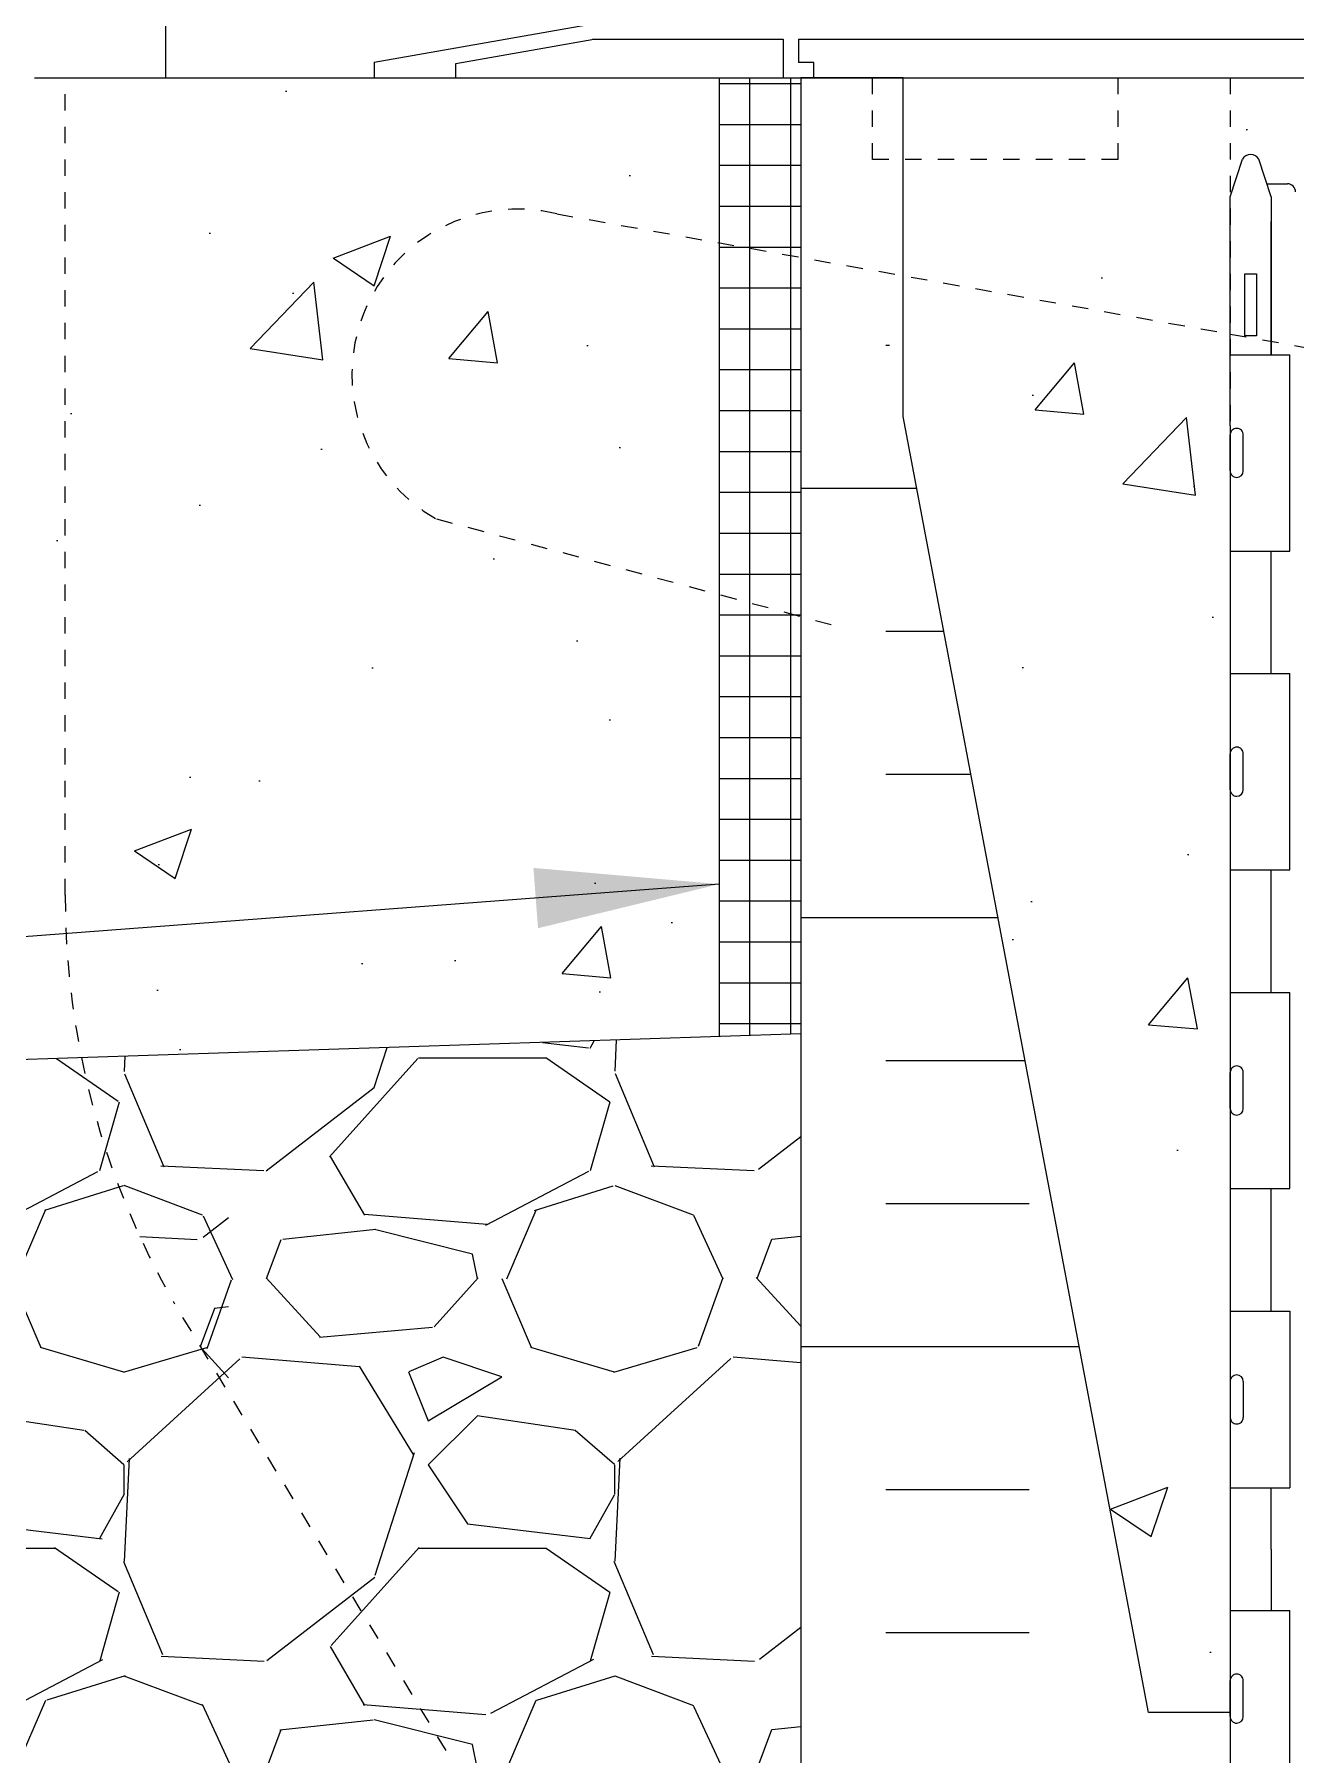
# Model space of a CAD drawing. Header units: inches. Extents: x 102.1 to 149, y 119.8 to 196.6.
# Drawn here: x 116.87 to 124.59, y 147.53 to 158.05 of the extents above; entities that cross this region are included whole.
import ezdxf

# ---------------------------------------------------------------- set-up
doc = ezdxf.new("R2010")
doc.units = ezdxf.units.IN
doc.header["$LTSCALE"] = 0.5
doc.header["$MEASUREMENT"] = 0
doc.linetypes.add('DASHED2', pattern=[0.375, 0.25, -0.125])
doc.linetypes.add('HIDDEN2', pattern=[0.1875, 0.125, -0.0625])
for name, color, linetype in [('HATCH', 12, 'Continuous'), ('Hidden2', 12, 'HIDDEN2'), ('line25', 2, 'Continuous'), ('LINE50', 5, 'Continuous'), ('LINE9', 9, 'Continuous'), ('TEXT', 4, 'Continuous')]:
    doc.layers.add(name, color=color, linetype=linetype)
doc.styles.add('DIM', font='romans.shx', dxfattribs={"width": 0.7})
doc.dimstyles.new('ext_12', dxfattribs={"dimscale": 12, "dimtxt": 0.09375, "dimasz": 0.09375, "dimexe": 0.09375, "dimexo": 0.0625, "dimgap": 0.0625, "dimtad": 1, "dimdec": 1, "dimzin": 3, "dimdsep": 46, "dimlunit": 4, "dimtxsty": 'DIM', "dimcen": 0.09, "dimdle": 0.09375, "dimclrt": 4, "dimadec": 0, "dimazin": 0, "dimtfac": 1, "dimtdec": 1, "dimtmove": 2, "dimatfit": 3, "dimfxl": 1, "dimfrac": 2, "dimtolj": 1, "dimtzin": 0, "dimarcsym": 0})

msp = doc.modelspace()

# ---------------------------------------------------------------- hatches: boundary and pattern name
at = {"layer": 'HATCH'}
h = msp.add_hatch(dxfattribs=at)
h.set_pattern_fill('AR-CONC', color=256, scale=0.5)
h.set_pattern_definition([(49.99999999999999, (0, 0), (3.586300913003767, -0.3137606749129755), [0.375, -4.125]), (355, (0, 0), (-0.693756668065, 3.760960668500059), [0.3, -3.3]), (100.45144446, (0.298858405, -0.02614672), (2.89254423363556, 3.447199954843147), [0.3187009599999999, -3.505710559999999]), (46.18420000000001, (0, 1), (5.336206653357862, -0.8275964039653827), [0.5625, -6.1875]), (96.63563549, (0.444683725, 0.931033465), (4.673309728371142, 4.870593003872752), [0.47805171, -5.258568799999999]), (351.1841639899999, (0, 1), (4.673309725273866, 4.870593001349951), [0.45, -4.950000005]), (21, (0.5, 0.75), (2.984535260592308, -2.013094453326694), [0.375, -4.125]), (326.0000000000001, (0.5, 0.75), (1.216576659607909, 3.625750225234265), [0.3, -3.3]), (71.45144474, (0.74871127, 0.58224213), (4.201111883649856, 1.612655764031769), [0.31870095, -3.50571056]), (37.50000000000001, (0, 0), (0.06079927658645334, 1.664469269156557), [0, -3.26, 0, -3.35, 0, -3.3125]), (7.499999999999999, (0, 0), (1.315347687210743, 1.972058559411801), [0, -1.91, 0, -3.185, 0, -1.2625]), (327.5, (-1.115, 0), (2.669112180862045, -0.1127743586718988), [0, -1.25, 0, -3.9, 0, -5.175]), (317.5, (-1.615, 0), (2.915930846711931, 0.5005249116615886), [0, -1.625, 0, -2.59, 0, -3.675])])
h.paths.add_polyline_path([(129.911390501622, 195.6356003708626), (125.4390114133246, 195.6356003708626), (124.4390114133246, 194.6356003708626), (124.4390114133246, 196.6356003708626), (123.911390501622, 196.1079794591599), (123.911390501622, 192.8637504260712, 0.06439757034064272), (124.0213941217361, 192.7977909008075), (124.1113941217363, 192.7977909008144), (124.111394121739, 192.7560648408903, -0.2490694201792294), (124.2213941217546, 192.5489416891212), (124.2213941217583, 192.4814416891111, -0.4142135623888804), (124.1588941217583, 192.4189416891077), (124.1113941219728, 192.4189416891077), (124.1113941219682, 192.3489416891076), (124.2163941217499, 192.3489416891076, -0.1889729320647099), (124.3722631974383, 192.2540972007183, 0.1963228336438978), (124.8213941217989, 191.90783748059), (126.1432496906318, 191.6173419143349, 0.05779469062698702), (126.9113905016224, 191.5282554242425, 0.05779469062692096), (127.6795313126122, 191.6173419143349), (129.0013868814449, 191.90783748059, 0.1963228336439379), (129.4505178058056, 192.2540972007183, -0.1889729320647277), (129.606386881494, 192.3489416891076), (129.7113868812757, 192.3489416891076), (129.7113868812712, 192.4189416891077), (129.6638868814857, 192.4189416891077, -0.4142135623888804), (129.6013868814857, 192.4814416891111), (129.6013868814893, 192.5489416891212, -0.2490694201792406), (129.7113868815049, 192.7560648408903), (129.7113868815077, 192.7977909008144), (129.8013868815079, 192.7977909008075, 0.06439757034065217), (129.911390501622, 192.8637504260712)])
h.paths.add_polyline_path([(129.911390501622, 186.6451144335743), (129.911390501622, 188.7341329521441, 0.06439757034050198), (129.8013868815082, 188.8000924774077), (129.7113868815077, 188.8000924774008), (129.7113868815049, 188.8418185373249, -0.2490694201798115), (129.6013868814889, 189.0489416890944), (129.6013868814852, 189.1164416891045, -0.414213562388949), (129.6638868814853, 189.1789416891079), (129.7113868814831, 189.1789416891079), (129.7113868814785, 189.2489416891079), (129.6063868814936, 189.2489416891079, 0.1004604156419606), (129.212688411427, 189.1917789332606, -0.6014354320980371), (129.0931849412014, 189.296662275684, 2.18209482473847), (128.6831047873364, 189.0837528442349, -1), (128.5196762159076, 188.6752297701732, -0.2443795113559023), (128.0712683431007, 189.1959866746241, 0.05315652255485515), (127.9054288888836, 189.8100683065389, 0.2232530870738778), (127.7051011055049, 189.9749221574748), (127.6854827735525, 189.9792335501745, 0.9554715931101395), (127.5471987895588, 189.3857636148925, -0.7355925422348224), (127.5599836599937, 188.9277170377525, -0.08275514747013661), (126.911390501622, 188.8196279539728, -0.08275514747013697), (126.2627973432503, 188.9277170377525, -0.7355925422305359), (126.2755822136854, 189.3857636148917, 0.9554715931394435), (126.1372982296915, 189.9792335501745), (126.1176798977391, 189.9749221574748, 0.2232530870738234), (125.9173521143603, 189.810068306539, 0.0531565225548451), (125.7515126601433, 189.1959866746243, -0.2443795113559962), (125.3031047873363, 188.6752297701732, -1), (125.1396762159075, 189.0837528442348, 2.182094824737381), (124.7295960620423, 189.2966622756839, -0.6014354320940859), (124.6100925918176, 189.1917789332604, 0.1004604156421233), (124.2163941217504, 189.2489416891079), (124.1113941217654, 189.2489416891079), (124.1113941217609, 189.1789416891079), (124.1588941217587, 189.1789416891079, -0.4142135623889427), (124.2213941217587, 189.1164416891045), (124.2213941217551, 189.0489416890944, -0.2490694201798248), (124.111394121739, 188.8418185373249), (124.1113941217363, 188.8000924774008), (124.0213941217358, 188.8000924774077, 0.06439757034050204), (123.911390501622, 188.7341329521441), (123.911390501622, 186.6451144335743), (123.911390501622, 184.5560959150045, 0.06439757034050307), (124.0213941217358, 184.4901363897409), (124.1113941217363, 184.4901363897477), (124.111394121739, 184.4484103298236, -0.2490694201798126), (124.2213941217551, 184.2412871780541), (124.2213941217587, 184.1737871780441, -0.4142135623889448), (124.1588941217587, 184.1112871780407), (124.1113941217609, 184.1112871780407), (124.1113941217654, 184.0412871780407), (124.2163941217504, 184.0412871780407, 0.1004604156419142), (124.6100925918168, 184.0984499338878, -0.6014354320986738), (124.7295960620425, 183.9935665914646, 2.182094824738538), (125.1396762159076, 184.2064760229136, -1), (125.3031047873364, 184.6149990969753, -0.2443795113558765), (125.7515126601432, 184.0942421925245, 0.05315652255487623), (125.9173521143604, 183.4801605606094, 0.2232530870737536), (126.1176798977391, 183.3153067096737), (126.1372982296915, 183.3109953169741, 0.9554715931101506), (126.2755822136852, 183.904465252256, -0.7355925422348171), (126.2627973432503, 184.362511829396, -0.08275514747013657), (126.911390501622, 184.4706009131757, -0.082755147470137), (127.5599836599937, 184.362511829396, -0.7355925422305357), (127.5471987895585, 183.9044652522568, 0.9554715931394591), (127.6854827735525, 183.3109953169741), (127.7051011055048, 183.3153067096737, 0.2232530870733131), (127.9054288888834, 183.4801605606089, 0.05315652255490013), (128.0712683431007, 184.0942421925242, -0.2443795113559932), (128.5196762159077, 184.6149990969753, -1), (128.6831047873364, 184.2064760229137, 2.182094824737266), (129.0931849412016, 183.9935665914646, -0.6014354320937926), (129.2126884114263, 184.0984499338882, 0.1004604156421326), (129.6063868814936, 184.0412871780407), (129.7113868814785, 184.0412871780407), (129.7113868814831, 184.1112871780407), (129.6638868814853, 184.1112871780407, -0.4142135623889552), (129.6013868814852, 184.1737871780441), (129.6013868814889, 184.2412871780541, -0.2490694201798239), (129.7113868815049, 184.4484103298236), (129.7113868815077, 184.4901363897477), (129.8013868815082, 184.4901363897409, 0.06439757034050433), (129.911390501622, 184.5560959150045)])
h.paths.add_polyline_path([(129.911390501622, 180.4264784410774, 0.06439757034064743), (129.8013868815079, 180.492437966341), (129.7113868815077, 180.4924379663341), (129.7113868815049, 180.5341640262582, -0.2490694201792297), (129.6013868814893, 180.7412871780274), (129.6013868814857, 180.8087871780374, -0.4142135623888782), (129.6638868814857, 180.8712871780408), (129.7113868812712, 180.8712871780408), (129.7113868812757, 180.9412871780409), (129.606386881494, 180.9412871780409, -0.1889729320646416), (129.4505178058056, 181.0361316664302, 0.196322833643969), (129.0013868814449, 181.3823913865585), (127.6795313126137, 181.6728869528133, 0.05779469062710307), (126.9113905016215, 181.7619734429061, 0.05779469062703695), (126.1432496906303, 181.6728869528133), (124.8213941217991, 181.3823913865585, 0.196322833643976), (124.3722631974383, 181.0361316664302, -0.1889729320646373), (124.2163941217499, 180.9412871780409), (124.1113941219682, 180.9412871780409), (124.1113941219728, 180.8712871780408), (124.1588941217583, 180.8712871780408, -0.4142135623888782), (124.2213941217583, 180.8087871780374), (124.2213941217546, 180.7412871780274, -0.249069420179241), (124.111394121739, 180.5341640262582), (124.1113941217363, 180.4924379663341), (124.0213941217361, 180.492437966341, 0.06439757034064766), (123.911390501622, 180.4264784410774), (123.911390501622, 177.6451144335744), (124.536390501622, 177.6451144335744), (124.536390501622, 177.6951144335744), (126.4863905016218, 177.6951144335744, 0.4142135623730951), (126.6113905016218, 177.8201144335744), (126.6113905016218, 177.8951144335747, -1), (127.2113905016217, 177.8951144335747), (127.2113905016217, 177.8201144335744, 0.4142135623730929), (127.3363905016217, 177.6951144335744), (129.286390501622, 177.6951144335744), (129.286390501622, 177.6451144335746), (129.911390501622, 177.6451144335746)])
h.paths.add_polyline_path([(129.6873087901346, 157.0570409071646), (129.7873087901344, 157.0570409071645), (129.7873087901347, 157.0870409071647, -0.4142135623728194), (129.8373087901347, 157.1370409071646), (129.9633957466562, 157.1370409071645), (130.0123087901344, 157.2870409071646, -0.6000000000330334), (130.1123087901362, 157.2870409071603), (130.1873087901354, 157.057040907162), (130.1873087901354, 157.7857740237109), (124.1873087901354, 157.7857740237109), (124.1873087901354, 157.0570409071672), (124.262308790133, 157.2870409071602, -0.6000000000335998), (124.3623087901348, 157.2870409071646), (124.4112218336129, 157.1370409071645), (124.5373087901344, 157.1370409071646, -0.4142135623738988), (124.5873087901345, 157.0870409071645), (124.5873087901346, 157.0570409071645), (124.6873087901346, 157.0570409071646), (124.6873087901334, 156.1289536135871), (127.577574162862, 155.6129406820588, -0.1567599104768909), (128.3907965796847, 155.1870360029472, -0.1960606461050439), (128.7955945044202, 155.5777978116199, -1), (128.959023075849, 155.1692747375584, 2.127292751064862), (129.3716087526194, 154.944784109659, -0.311310413433406), (129.4281682491645, 155.0749279979355, 0.2589583704863703), (129.687308790138, 155.5417264288407)])
h.paths.add_polyline_path([(132.1873087901354, 157.285774023711), (130.8748087901354, 157.285774023711), (130.8748087901354, 157.7857740237109), (130.1873087901354, 157.7857740237109), (130.1873087901354, 147.785774023711), (130.6873087901354, 147.785774023711), (132.1873087901354, 155.7143454522823)])
h.paths.add_polyline_path([(142.233910034343, 156.7857740237109), (142.233910034343, 157.7857740237109), (132.8123087901354, 157.7857740237109), (132.8123087901354, 153.7851647115352), (142.233910034343, 153.7857740237109), (142.233910034343, 154.7857740237109), (143.233910034343, 155.7857740237109), (141.233910034343, 155.7857740237109)])
h.paths.add_polyline_path([(127.5775741628603, 155.6129406820591), (124.6873087901334, 156.1289536135871), (124.6873087901311, 155.5417264288406, 0.2589583704863525), (124.9464493311047, 155.0749279979355, -0.311310413432942), (125.0030088276496, 154.9447841096591, 2.127292751063226), (125.4155945044202, 155.1692747375588, -1), (125.5790230758491, 155.5777978116204, -0.3253062266850383), (126.0455978171113, 154.8356318818138, 0.1048804382402392), (126.2179936507061, 154.0238204544855, 1.422913243113593), (126.5515005021978, 154.4909052462453, -0.7355925422348368), (126.5387156317629, 154.9489518233853, -0.08275514747013536), (127.1873087901346, 155.0570409071651, -0.08275514747013614), (127.8359019485063, 154.9489518233854, -0.7355925422305463), (127.8231170780712, 154.4909052462461, 1.422913243107119), (128.1566239295633, 154.0238204544856, 0.1048804382403371), (128.3290197631578, 154.8356318818147, -0.1214965604512347), (128.3907965796847, 155.1870360029471, 0.1567599104772022)])
h.paths.add_polyline_path([(124.1873087901346, 155.6570409071646), (124.1873087901346, 156.2182210103452), (122.1873087901354, 156.5752905973782), (122.1873087901354, 155.7143454522823), (123.6873087901354, 147.785774023711), (124.1873087901346, 147.785774023711)])
h.paths.add_polyline_path([(124.1873087901346, 157.0570409071646), (124.1873087901354, 157.7857740237109), (123.4998087901354, 157.7857740237109), (123.4998087901354, 157.285774023711), (122.1873087901354, 157.285774023711), (122.1873087901354, 156.5752905973782), (124.1873087901346, 156.2182210103452)])
h.paths.add_polyline_path([(121.0623087901354, 156.7761422400844), (120.0699775472927, 156.9533078936254, 0.8731750859464362), (119.3327901683166, 155.0878332316724), (121.0623087901354, 154.6244101136614)], flags=17)
h.paths.add_polyline_path([(120.0699775472927, 156.9533078936254), (121.0623087901354, 156.7761422400844), (121.0623087901354, 157.7857740237109), (119.0623087901334, 157.7857740237109), (118.9527752344164, 157.785774023711), (117.0623087901354, 157.7857740237109), (117.0623087901354, 152.7857740237108, 0.05006467142677141), (117.162066934561, 151.7919783923681), (121.0623087901354, 151.920293205214), (121.0623087901354, 154.6244101136614), (119.3327901683166, 155.0878332316724, -0.8731750859464357)])
h.paths.add_polyline_path([(117.0623087901354, 157.7857740237109), (116.8748087901374, 157.7857740237109), (112.1407075459321, 157.6300259091996), (112.1407075459321, 156.0260260753875), (111.1407075459321, 155.0260260753875), (113.1407075459321, 155.0260260753875), (112.1407075459318, 154.0260260753873), (112.140707545932, 151.62677971648), (117.162066934561, 151.7919783923681, -0.05006467142677271), (117.0623087901354, 152.7857740237109)])
h.paths.add_polyline_path([(127.0723079168205, 152.122850218581, 0.4135815915222513), (126.6973087901348, 152.4970409071651), (125.3123087901278, 152.4970409071647, 0.414213562372782), (124.6873087901278, 151.8720409071653), (124.6873087901282, 151.3453131875431, 0.5490706967576111), (125.2212626186856, 151.0056682547266), (126.233585818792, 151.4794355123757, -0.05309424434829543), (126.684126971953, 151.6345793805256, 0.3501185222392586)])
h.paths.add_polyline_path([(126.6841269719529, 153.5395024338045, -0.05309424434837755), (126.2335858187913, 153.6946463019547), (125.2212626186854, 154.1684135596028, 0.549070696755492), (124.6873087901282, 153.8287686267884), (124.6873087901278, 153.3020409071646, 0.4142135623730951), (125.3123087901278, 152.6770409071646), (126.6973087901349, 152.6770409071647, 0.08565169356292952), (126.822992936368, 152.698730143975, 0.3167107476719508), (127.0723079168199, 153.0512315954252, 0.3501185224210103)])
h.paths.add_polyline_path([(128.8216456999203, 154.0131736251454), (128.141031761478, 153.6946463019547, -0.05309424434838185), (127.6904906083162, 153.5395024338046, 0.3501185219251722), (127.3023096634475, 153.0512315963089, 0.413581591959217), (127.6773087901344, 152.6770409071651), (128.8216456999203, 152.6770409071651)])
h.paths.add_polyline_path([(129.6873087901409, 153.8287686267888, 0.5490706967555707), (129.1533549615837, 154.1684135596032), (128.8216456999203, 154.0131736251451), (128.8216456999203, 152.6770409071651), (129.0623087901414, 152.6770409071651, 0.414213562373713), (129.6873087901414, 153.3020409071664)])
h.paths.add_polyline_path([(129.0623087901414, 152.4970409071647), (128.8216456999203, 152.4970409071647), (128.8216456999203, 151.1609081891845), (129.1533549615836, 151.0056682547271, 0.5490706967567447), (129.6873087901409, 151.3453131875426), (129.6873087901414, 151.8720409071629, 0.4142135623738939)])
h.paths.add_polyline_path([(128.8216456999203, 152.4970409071651), (127.6773087901344, 152.4970409071651, 0.4135815916821989), (127.3023096634484, 152.122850218376, 0.3501185221241567), (127.6904906083162, 151.6345793805257, -0.05309424434846603), (128.1410317614786, 151.4794355123751), (128.8216456999203, 151.1609081891846)])
h.paths.add_polyline_path([(128.1410317329149, 151.280698561068, 0.09336927207723228), (127.3341833917988, 151.4880300299278, 0.0163324644057884), (127.1873087901347, 151.4928289596865, 0.1098692816785022), (126.2335858473544, 151.2806985610685), (124.9753703541793, 150.6918537174858, 0.2910966595425651), (124.6873087901232, 150.2389938060686), (124.6873087901211, 149.0981240237108), (124.8073087901204, 148.898124023711), (124.8073087901204, 148.7857740237108), (124.8073087901204, 148.6734240237109), (124.6873087901211, 148.4734240237112), (124.6873087901232, 147.3325542413534, 0.2910966595426472), (124.9753703541795, 146.8796943299361), (126.2335858473543, 146.290849486354, 0.1098692816784893), (127.1873087901345, 146.0787190877359, 0.109869281678503), (128.1410317329148, 146.2908494863539), (129.3992472260897, 146.8796943299361, 0.2910966595426451), (129.6873087901459, 147.3325542413534), (129.6873087901481, 148.4734240237112), (129.5673087901488, 148.6734240237109), (129.5673087901488, 148.7857740237112), (129.5673087901488, 148.898124023711), (129.6873087901481, 149.0981240237108), (129.6873087901459, 150.2389938060686, 0.2910966595426471), (129.3992472260897, 150.6918537174859)])
h.paths.add_polyline_path([(127.0723079168166, 145.4486978267818, 0.3501185233952336), (126.6841269719529, 145.9369686668967, -0.05309424434846796), (126.2335858187905, 146.0921125350473), (125.2212626186856, 146.5658797926953, 0.5490706967567552), (124.6873087901282, 146.2262348598799), (124.6873087901278, 145.6995071402595, 0.4142135623741072), (125.3123087901277, 145.0745071402573), (126.6973087901348, 145.0745071402574, 0.413581589914761)])
h.paths.add_polyline_path([(127.0723079168172, 144.5203164532032, 0.4135815903278907), (126.6973087901348, 144.8945071402573), (125.3123087901278, 144.8945071402574, 0.414213562373734), (124.6873087901278, 144.269507140256), (124.6873087901282, 143.7427794206332, 0.5490706967552504), (125.2212626186855, 143.4031344878193), (126.233585818792, 143.876901745468, -0.05309424434829472), (126.684126971953, 144.0320456136179, 0.3501185230977625)])
h.paths.add_polyline_path([(129.0623087901414, 144.8945071402574), (127.6773087901344, 144.8945071402573, 0.4135815917278999), (127.3023096634482, 144.5203164514097, 0.3501185220912895), (127.6904906083162, 144.0320456136179, -0.05309424434837959), (128.1410317614779, 143.8769017454677), (129.1533549615837, 143.4031344878193, 0.5490706967555967), (129.6873087901409, 143.7427794206336), (129.6873087901414, 144.2695071402574, 0.4142135623730851)])
h.paths.add_polyline_path([(129.6873087901414, 145.6995071402566), (129.6873087901409, 146.2262348598788, 0.5490706967576116), (129.1533549615836, 146.5658797926953), (128.1410317614773, 146.0921125350467, -0.05309424434829649), (127.6904906083162, 145.9369686668968, 0.3501185217399756), (127.3023096634468, 145.4486978297311, 0.4135815922168686), (127.6773087901344, 145.0745071402574), (129.0623087901414, 145.0745071402573, 0.414213562372782)])
h.paths.add_polyline_path([(130.0123087901344, 140.2845071402573), (129.9633957466562, 140.4345071402574), (129.8373087901347, 140.4345071402573, -0.4142135623728349), (129.7873087901347, 140.4845071402573), (129.7873087901344, 140.5145071402574), (129.6873087901346, 140.5145071402574), (129.687308790138, 142.0298216185813, 0.2589583704863586), (129.4281682491645, 142.4966200494864, -0.311310413433342), (129.3716087526195, 142.626763937763, 2.127292751064594), (128.959023075849, 142.4022733098636, -1), (128.7955945044201, 141.993750235802, -0.3253062266838548), (128.3290197631578, 142.7359161656056, 0.1048804382406534), (128.1566239295629, 143.5477275929371, 1.422913243112999), (127.8231170780714, 143.0806428011771, -0.7355925422347986), (127.8359019485063, 142.6225962240371, -0.08275514747013513), (127.1873087901346, 142.5145071402574, -0.082755147470136), (126.5387156317629, 142.6225962240371, -0.7355925422305463), (126.551500502198, 143.0806428011763, 1.422913243113893), (126.2179936507054, 143.5477275929354, 0.1048804382401101), (126.0455978171113, 142.735916165608, -0.3253062266848016), (125.579023075849, 141.993750235802, -1), (125.4155945044202, 142.4022733098635, 2.127292751064799), (125.0030088276498, 142.626763937763, -0.3113104134334046), (124.9464493311047, 142.4966200494865, 0.2589583704863638), (124.6873087901311, 142.0298216185813), (124.6873087901346, 140.5145071402574), (124.5873087901346, 140.5145071402574), (124.5873087901345, 140.4845071402574, -0.4142135623739002), (124.5373087901344, 140.4345071402573), (124.4112218336129, 140.4345071402574), (124.3623087901348, 140.2845071402573, -0.6000000000335318), (124.262308790133, 140.2845071402618), (124.1873087901354, 140.5145071402548), (124.1873087901354, 139.785774023711), (124.1873087901354, 137.6967555051414, 0.06439757034050099), (124.2973124102492, 137.6307959798777), (124.3873124102498, 137.6307959798846), (124.3873124102525, 137.5890699199605, -0.2490694201798233), (124.4973124102685, 137.381946768191), (124.4973124102722, 137.3144467681809, -0.4142135623889459), (124.4348124102722, 137.2519467681776), (124.3873124102743, 137.2519467681776), (124.3873124102789, 137.1819467681776), (124.4923124102638, 137.1819467681776, 0.1004604156417475), (124.8860108803296, 137.2391095240245, -0.6014354321012948), (125.005514350556, 137.1342261816014, 2.182094824738559), (125.415594504421, 137.3471356130505, -1), (125.5790230758499, 137.7556586871122, -0.2443795113569262), (126.0274309486572, 137.2349017826583, 0.0531565225545704), (126.1932704028736, 136.6208201507469, 0.2232530870741715), (126.3935981862525, 136.4559662998107), (126.413216518205, 136.4516549071109, 0.9554715931099265), (126.5515005021986, 137.0451248423929, -0.7355925422348771), (126.5387156317638, 137.5031714195329, -0.08275514747013629), (127.1873087901354, 137.6112605033126, -0.08275514747013575), (127.8359019485071, 137.5031714195329, -0.7355925422305454), (127.823117078072, 137.0451248423937, 0.9554715931388685), (127.9614010620657, 136.4516549071109), (127.9810193940187, 136.4559662998107, 0.2232530870809645), (128.1813471774004, 136.6208201507549, 0.0531565225541781), (128.3471866316144, 137.2349017826621, -0.2443795113556076), (128.7955945044211, 137.7556586871122, -1), (128.9590230758499, 137.3471356130506, 2.182094824737294), (129.3691032297151, 137.1342261816015, -0.6014354319902104), (129.4886066999149, 137.239109524034, 0.1004604156488287), (129.882305170007, 137.1819467681776), (129.987305169992, 137.1819467681776), (129.9873051699965, 137.2519467681776), (129.9398051699987, 137.2519467681776, -0.4142135623889219), (129.8773051699987, 137.3144467681809), (129.8773051700023, 137.381946768191, -0.2490694201798158), (129.9873051700184, 137.5890699199605), (129.9873051700211, 137.6307959798846), (130.0773051700216, 137.6307959798777, 0.06439757034051692), (130.1873087901354, 137.6967555051414), (130.1873087901354, 139.785774023711), (130.1873087901354, 140.51450714026), (130.1123087901362, 140.2845071402617, -0.6000000000330391)])
h.paths.add_polyline_path([(129.8773051699991, 133.9494467681744, -0.4142135623888782), (129.9398051699991, 134.0119467681777), (129.9873051697846, 134.0119467681777), (129.9873051697892, 134.0819467681778), (129.8823051700075, 134.0819467681778, -0.1889729320669878), (129.7264360943179, 134.1767912565692, 0.196322833643166), (129.2773051699583, 134.5230509766954), (127.9554496011271, 134.8135465429502, 0.05779469062710112), (127.187308790135, 134.9026330330429, 0.05779469062704928), (126.4191679791436, 134.8135465429502), (125.0973124103125, 134.5230509766954, 0.1963228336439539), (124.6481814859518, 134.1767912565671, -0.1889729320646827), (124.4923124102634, 134.0819467681778), (124.3873124104817, 134.0819467681778), (124.3873124104862, 134.0119467681777), (124.4348124102717, 134.0119467681777, -0.4142135623888346), (124.4973124102717, 133.9494467681744), (124.4973124102681, 133.8819467681643, -0.2490694201792504), (124.3873124102525, 133.6748236163951), (124.3873124102498, 133.633097556471), (124.2973124102496, 133.6330975564779, 0.06439757034064163), (124.1873087901354, 133.5671380312143), (124.1873087901354, 132.0406391250398), (126.1873087901378, 132.0406391250398), (127.1873087901378, 133.0406391250398), (127.1873087901378, 131.0406391250398), (127.7663335277383, 131.6196638626404), (128.1873087901378, 132.0406391250398), (130.1873087901354, 132.0406391250398), (130.1873087901354, 133.5671380312143, 0.06439757034065174), (130.0773051700213, 133.6330975564779), (129.9873051700211, 133.633097556471), (129.9873051700184, 133.6748236163951, -0.2490694201792348), (129.8773051700028, 133.8819467681643)])
h = msp.add_hatch(dxfattribs=at)
h.set_pattern_fill('NET', color=256, scale=2, style=0)
h.set_pattern_definition([(0, (0, 0), (0, 0.25), []), (90, (0, 0), (-0.25, 1.530808498934192e-17), [])])
h.paths.add_polyline_path([(121.5623087901354, 154.4904355174459), (121.0623087901354, 154.6244101136614), (121.0623087901354, 151.920293205214), (121.5623087901354, 151.9367428021361)])
h.paths.add_polyline_path([(121.5623087901354, 156.6868748433261), (121.0623087901354, 156.7761422400844), (121.0623087901354, 154.6244101136614), (121.5623087901354, 154.4904355174459)])
h.paths.add_polyline_path([(121.5623087901354, 157.785774023711), (121.0623087901354, 157.785774023711), (121.0623087901354, 156.7761422400844), (121.5623087901354, 156.6868748433261)])
h = msp.add_hatch(dxfattribs=at)
h.set_pattern_fill('INSUL', color=256, scale=7, style=0)
h.set_pattern_definition([(0, (-2805.669655439031, -311.9768966809247), (0, 2.625), []), (0, (-2805.669655439031, -311.1018966809247), (0, 2.625), [0.875, -0.875]), (0, (-2805.669655439031, -310.2268966809247), (0, 2.625), [0.875, -0.875])])
edge = h.paths.add_edge_path()
edge.add_line((124.1873087901354, 147.785774023711), (123.6873087901354, 147.785774023711))
edge.add_line((123.6873087901354, 147.785774023711), (121.9373087901354, 157.035774023711))
edge.add_line((121.9373087901354, 157.035774023711), (121.9373087901354, 157.785774023711))
edge.add_line((121.9373087901354, 157.785774023711), (121.5623087901354, 157.785774023711))
edge.add_line((121.5623087901354, 157.785774023711), (121.5623087901354, 139.785774023711))
edge.add_line((121.5623087901354, 139.785774023711), (121.9998087901354, 139.785774023711))
edge.add_line((121.9998087901354, 139.785774023711), (121.9998087901354, 140.285774023711))
edge.add_line((121.9998087901354, 140.285774023711), (123.4998087901354, 140.285774023711))
edge.add_line((123.4998087901354, 140.285774023711), (123.4998087901354, 139.785774023711))
edge.add_line((123.4998087901354, 139.785774023711), (123.9373087901354, 139.785774023711))
edge.add_line((124.1873087901354, 147.785774023711), (124.1873087901354, 139.785774023711))
h = msp.add_hatch(dxfattribs=at)
h.set_pattern_fill('GRAVEL', color=256, scale=3, style=0)
h.set_pattern_definition([(228.0128, (44.56409868447862, 27.42057907291812), (-23.99999469647448, -27.00000402482174), [0.403608, -39.957264]), (184.9697, (44.29409868447863, 27.12057907291812), (36.00000315455291, 2.999973921021156), [0.692604, -68.567775]), (132.5104, (43.60409868447863, 27.06057907291812), (29.99997215504044, -33.00002602161359), [0.488364, -48.348096]), (267.2737, (42.43409868447863, 26.31057907291812), (2.999988053181571, 60.0000008849204), [0.630714, -62.440674]), (292.8337, (42.40409868447863, 25.68057907291812), (-15.00002971631142, 35.99998923533333), [0.618465, -61.22811900000001]), (357.2737, (42.64409868447863, 25.11057907291812), (-60.0000008849204, 2.999988053181574), [0.630714, -62.440674]), (37.6942, (43.27409868447862, 25.08057907291812), (-39.00002203685393, -29.99997121548159), [0.8340869999999999, -82.574547]), (72.2553, (43.93409868447863, 25.59057907291812), (21.00003228811623, 65.99998869371757), [0.7874639999999999, -77.958963]), (121.4296, (44.17409868447863, 26.34057907291812), (-24.0000247025291, 38.99998510947771), [0.63285, -62.652219]), (175.2364, (43.84409868447862, 26.88057907291812), (33.00000283895875, -2.999974597983782), [0.7224959999999999, -35.40228899999999]), (222.3974, (43.12409868447862, 26.94057907291812), (-36.0000220532197, -32.99997624604236), [0.9343440000000001, -92.500125]), (138.8141, (45.40409868447863, 26.28057907291812), (-21.00000884041714, 17.99999194002827), [0.318903, -31.571532]), (171.4692, (45.16409868447862, 26.49057907291812), (38.99999485444538, -6.000023730119371), [0.6067109999999999, -60.06453299999999]), (225, (44.56409868447862, 26.58057907291812), (-3.33066907387547e-16, -3.000000928346857), [0.4242629999999999, -3.818376]), (203.1986, (44.35409868447863, 26.94057907291812), (14.99999919200123, 6.000003975794561), [0.228474, -22.618845]), (291.8014, (44.14409868447863, 26.85057907291812), (-2.999999731501946, 9.00000081903231), [0.323109, -15.832386]), (30.9638, (44.26409868447863, 26.55057907291812), (8.999994066863994, 6.000007450622197), [0.5247869999999999, -16.968069]), (161.5651, (44.71409868447863, 26.82057907291811), (6.000001303778886, -2.999995209668123), [0.3794730000000001, -9.107361000000001]), (16.38950000000001, (42.40409868447863, 26.85057907291812), (30.00000659523588, 8.999978129453911), [0.5316, -52.628535]), (70.3462, (42.91409868447862, 27.00057907291811), (-11.99998574211524, -33.00000640681867), [0.445983, -44.152224]), (293.1986, (44.71409868447863, 27.42057907291812), (-6.000003975794561, 14.99999919200123), [0.456945, -22.390374]), (343.6105, (44.89409868447863, 27.00057907291811), (-30.00000659523587, 8.99997812945392), [0.5315999999999999, -52.62853499999999]), (339.444, (42.40409868447863, 24.99057907291812), (-15.00000553362727, 5.999987989264753), [0.51264, -25.119372]), (294.7751, (42.88409868447862, 24.81057907291812), (-14.99997656773551, 33.00001026551735), [0.4295339999999999, -42.52392899999999]), (66.80140000000002, (44.74409868447863, 24.42057907291812), (6.000003975794565, 14.99999919200123), [0.456945, -22.390374]), (17.354, (44.92409868447863, 24.84057907291812), (-39.0000060572905, -11.99998350677735), [0.5028929999999999, -49.78627199999999]), (69.444, (43.27409868447862, 24.42057907291812), (-5.99998798926476, -15.00000553362727), [0.25632, -25.375692]), (101.3099, (44.56409868447862, 24.42057907291812), (-2.999992896484816, 12.00000225669286), [0.15297, -15.144087]), (165.9638, (44.53409868447863, 24.57057907291811), (9.00000163796922, -2.999994172083737), [0.618465, -11.75085]), (186.009, (43.93409868447863, 24.72057907291812), (29.99999925271812, 2.999997952445524), [0.57315, -56.74176900000001]), (303.6901, (44.26409868447863, 26.28057907291812), (-3.000004003521572, 5.999998673313481), [0.432666, -10.383987]), (353.1572, (44.50409868447863, 25.92057907291812), (50.99999809643565, -6.000023993774283), [0.755382, -74.782689]), (60.94540000000001, (45.25409868447863, 25.83057907291812), (-12.00000008159784, -21.00000115370906), [0.308868, -30.578022]), (90, (45.40409868447863, 26.10057907291812), (-3, 3), [0.18, -2.82]), (120.2564, (43.87409868447862, 24.81057907291812), (11.99998466040808, -21.0000073675642), [0.416772, -41.26056000000001]), (48.01279999999999, (43.66409868447862, 25.17057907291812), (23.99999469647448, 27.00000402482175), [0.8072159999999999, -39.553656]), (0, (44.20409868447862, 25.77057907291812), (3, 3), [0.78, -2.22]), (325.3048, (44.98409868447862, 25.77057907291812), (-29.99998277696258, 21.00002582878337), [0.474342, -46.959822]), (254.0546, (45.37409868447862, 25.50057907291811), (-2.999999667889143, -12.00000037995645), [0.436806, -21.403524]), (207.646, (45.25409868447863, 25.08057907291812), (-56.99998742153878, -30.00002313950754), [0.711195, -70.408422]), (175.4261, (44.62409868447862, 24.75057907291811), (-39.0000016749364, 2.999984403483252), [0.7523969999999999, -74.48722199999999])])
edge = h.paths.add_edge_path()
edge.add_spline(control_points=[(112.140707545932, 150.5433075165271), (112.6868637305939, 150.322725838261), (114.9156182266059, 149.4225759892246), (117.3610807251631, 144.0571586259684), (118.9073743736088, 138.4687382259533), (120.5680044310678, 134.0145033242371), (120.5231346235994, 132.3899299575632), (120.5134874062269, 132.0406391250398)], knot_values=[0, 0, 0, 0, 1.739079850593899, 7.096838129435072, 16.12215137138956, 19.93692252398604, 20.98176126057562, 20.98176126057562, 20.98176126057562, 20.98176126057562], degree=3, periodic=0)
edge.add_line((120.5134874062269, 132.0406391250398), (121.5623087901354, 132.0406391250398))
edge.add_line((121.5623087901354, 132.0406391250398), (121.5623087901354, 151.9367428021361))
edge.add_line((121.5623087901354, 151.9367428021361), (117.1620669345609, 151.7919783923681))
edge.add_line((117.1620669345609, 151.7919783923681), (112.1407075459319, 151.62677971648))
edge.add_line((112.1407075459319, 151.62677971648), (112.140707545932, 150.5433075165271))
h = msp.add_hatch(dxfattribs=at)
h.set_pattern_fill('GRAVEL', color=256, scale=3, style=0)
h.set_pattern_definition([(228.0128, (2.16, 3), (-23.99999469647448, -27.00000402482174), [0.403608, -39.957264]), (184.9697, (1.89, 2.7), (36.00000315455291, 2.999973921021156), [0.692604, -68.567775]), (132.5104, (1.2, 2.64), (29.99997215504044, -33.00002602161359), [0.488364, -48.348096]), (267.2737, (0.03, 1.89), (2.999988053181571, 60.0000008849204), [0.630714, -62.440674]), (292.8337, (0, 1.26), (-15.00002971631142, 35.99998923533333), [0.618465, -61.22811900000001]), (357.2737, (0.24, 0.6900000000000001), (-60.0000008849204, 2.999988053181574), [0.630714, -62.440674]), (37.6942, (0.8699999999999999, 0.66), (-39.00002203685393, -29.99997121548159), [0.8340869999999999, -82.574547]), (72.2553, (1.53, 1.17), (21.00003228811623, 65.99998869371757), [0.7874639999999999, -77.958963]), (121.4296, (1.77, 1.92), (-24.0000247025291, 38.99998510947771), [0.63285, -62.652219]), (175.2364, (1.44, 2.46), (33.00000283895875, -2.999974597983782), [0.722496, -35.402289]), (222.3974, (0.72, 2.52), (-36.0000220532197, -32.99997624604236), [0.9343440000000001, -92.500125]), (138.8141, (3, 1.86), (-21.00000884041714, 17.99999194002827), [0.318903, -31.571532]), (171.4692, (2.76, 2.07), (38.99999485444538, -6.000023730119371), [0.606711, -60.064533]), (225, (2.16, 2.16), (-3.33066907387547e-16, -3.000000928346857), [0.4242629999999999, -3.818376]), (203.1986, (1.95, 2.52), (14.99999919200123, 6.000003975794561), [0.228474, -22.618845]), (291.8014, (1.74, 2.43), (-2.999999731501946, 9.00000081903231), [0.323109, -15.832386]), (30.9638, (1.86, 2.13), (8.999994066863994, 6.000007450622197), [0.524787, -16.968069]), (161.5651, (2.31, 2.4), (6.000001303778886, -2.999995209668123), [0.3794730000000001, -9.107361000000001]), (16.38950000000001, (0, 2.43), (30.00000659523588, 8.999978129453911), [0.5316, -52.628535]), (70.3462, (0.51, 2.58), (-11.99998574211524, -33.00000640681867), [0.445983, -44.152224]), (293.1986, (2.31, 3), (-6.000003975794561, 14.99999919200123), [0.456945, -22.390374]), (343.6105, (2.49, 2.58), (-30.00000659523587, 8.99997812945392), [0.5316, -52.628535]), (339.444, (0, 0.5700000000000001), (-15.00000553362727, 5.999987989264753), [0.51264, -25.119372]), (294.7751, (0.48, 0.39), (-14.99997656773551, 33.00001026551735), [0.429534, -42.523929]), (66.80140000000002, (2.34, 0), (6.000003975794565, 14.99999919200123), [0.456945, -22.390374]), (17.354, (2.52, 0.42), (-39.0000060572905, -11.99998350677735), [0.502893, -49.786272]), (69.444, (0.8699999999999999, 0), (-5.99998798926476, -15.00000553362727), [0.25632, -25.375692]), (101.3099, (2.16, 0), (-2.999992896484816, 12.00000225669286), [0.15297, -15.144087]), (165.9638, (2.13, 0.15), (9.00000163796922, -2.999994172083737), [0.618465, -11.75085]), (186.009, (1.53, 0.3), (29.99999925271812, 2.999997952445524), [0.57315, -56.74176900000001]), (303.6901, (1.86, 1.86), (-3.000004003521572, 5.999998673313481), [0.432666, -10.383987]), (353.1572, (2.1, 1.5), (50.99999809643565, -6.000023993774283), [0.755382, -74.782689]), (60.94540000000001, (2.85, 1.41), (-12.00000008159784, -21.00000115370906), [0.308868, -30.578022]), (90, (3, 1.68), (-3, 3), [0.18, -2.82]), (120.2564, (1.47, 0.39), (11.99998466040808, -21.0000073675642), [0.416772, -41.26056000000001]), (48.01280000000001, (1.26, 0.75), (23.99999469647448, 27.00000402482175), [0.8072159999999999, -39.553656]), (0, (1.8, 1.35), (3, 3), [0.78, -2.22]), (325.3048, (2.58, 1.35), (-29.99998277696258, 21.00002582878337), [0.474342, -46.959822]), (254.0546, (2.97, 1.08), (-2.999999667889143, -12.00000037995645), [0.436806, -21.403524]), (207.646, (2.85, 0.66), (-56.99998742153878, -30.00002313950754), [0.711195, -70.408422]), (175.4261, (2.22, 0.33), (-39.0000016749364, 2.999984403483252), [0.752397, -74.487222])])
h.paths.add_polyline_path([(117.7321817712132, 150.2857740237109), (118.0623087901334, 149.7426284320694), (118.0623087901334, 151.8215956236813), (117.162066934561, 151.7919783923681, 0.08105359067525869)])
h = msp.add_hatch(dxfattribs=at)
h.set_pattern_fill('AR-CONC', color=256, scale=0.5, style=0)
h.set_pattern_definition([(50, (0, 0), (3.586300913003767, -0.3137606749129755), [0.375, -4.125]), (355, (0, 0), (-0.693756668065, 3.760960668500059), [0.3, -3.3]), (100.4514, (0.2988584, -0.0261467), (2.892546908570108, 3.447197710304768), [0.31870095, -3.50571056]), (46.18420000000001, (0, 1), (5.336205243128222, -0.8275950716450904), [0.5625, -6.1875]), (96.6356, (0.444683725, 0.931033465), (4.673313527743517, 4.870589354502209), [0.47805144, -5.258565]), (351.1842, (0, 1), (4.673309725668136, 4.870593004626623), [0.45, -4.95]), (21, (0.5, 0.75), (2.984535260592308, -2.013094453326694), [0.375, -4.125]), (326.0000000000001, (0.5, 0.75), (1.216576659607909, 3.625750225234265), [0.3, -3.3]), (71.4514, (0.748711165, 0.58224197), (4.20111314290745, 1.612652483549762), [0.31870095, -3.50571056]), (37.50000000000001, (0, 0), (0.06079927658645334, 1.664469269156557), [0, -3.26, 0, -3.35, 0, -3.3125]), (7.499999999999999, (0, 0), (1.315347687210743, 1.972058559411801), [0, -1.91, 0, -3.185, 0, -1.2625]), (327.5, (-1.115, 0), (2.669112180862045, -0.112774358671899), [0, -1.25, 0, -3.9, 0, -5.175]), (317.5, (-1.615, 0), (2.915930846711931, 0.5005249116615882), [0, -1.625, 0, -2.59, 0, -3.675])])
h.paths.add_polyline_path([(124.1873087901354, 151.68854978396, -0.0001587174907111259), (124.1876349915055, 151.6887464924041, 0.0001587174907161965), (124.1873087901354, 151.68854978396), (124.1873087901354, 145.8829982634616, 22090.25841922246), (124.1872157750666, 145.8830544058792, 4.526882306612761e-05), (124.1873087901354, 145.8829982634616)])

# ---------------------------------------------------------------- linework, layer by layer
at = {"layer": 'Hidden2'}
for p, q in [((117.0623087901354, 152.7857740237109), (117.0623087901354, 157.7857740237109)), ((121.9373087901354, 157.785774023711), (121.9998087901354, 157.785774023711)), ((124.1873087901354, 157.785774023711), (124.1873087901354, 147.785774023711)), ((120.0699775472926, 156.9533078936254), (124.1873087901354, 156.218221010345)), ((124.1873087901354, 156.4414493641825), (124.1873087901354, 156.4414493641825)), ((124.1873087901354, 156.218221010345), (127.5929771299142, 155.6101907165166)), ((119.3327901683168, 155.0878332316723), (121.7658088794704, 154.4359078328489)), ((121.4701871929697, 144.135774023711), (117.7321817712132, 150.2857740237109))]:
    msp.add_line(p, q, dxfattribs=at)
for centre, radius, start, end in [((119.8282690603085, 155.9704288095753), 1.01216317189639, 76.18404517938063, 240.6906524988458), ((122.0623087901355, 152.7857740237108), 5.000000000000014, 179.9999999999997, 209.9999999999995)]:
    msp.add_arc(centre, radius, start, end, dxfattribs=at)
at = {"layer": 'line25', "color": 12}
msp.add_line((117.6781014141796, 157.7857740237108), (117.6781014141796, 158.1607740237108), dxfattribs=at)
at = {"layer": 'line25'}
for p, q in [((121.0623087901354, 157.785774023711), (121.0623087901354, 151.920293205214)), ((124.1873087901349, 156.0907740237047), (124.5522613843768, 156.0907740237047)), ((124.5522613843768, 154.8907740237048), (124.5522613843768, 156.0907740237048)), ((124.1873087901349, 154.8907740237048), (124.5522613843768, 154.8907740237047)), ((124.1873087901349, 154.1407740237048), (124.5522613843768, 154.1407740237048)), ((124.5522613843768, 152.9407740237048), (124.5522613843768, 154.1407740237048)), ((124.1873087901349, 152.9407740237048), (124.5522613843768, 152.9407740237047)), ((124.1873087901349, 152.1907740237047), (124.5522613843768, 152.1907740237047)), ((124.5522613843768, 150.9907740237047), (124.5522613843768, 152.1907740237048)), ((124.1873087901349, 150.9907740237047), (124.5522613843768, 150.9907740237047)), ((124.1873087901349, 150.2407740237047), (124.5522613843768, 150.2407740237048)), ((124.5522613843768, 150.2407740237047), (124.5522613843768, 149.1607740237047)), ((124.1873087901349, 149.1607740237047), (124.5522613843768, 149.1607740237047)), ((124.1873087901349, 148.4107740237047), (124.5522613843768, 148.4107740237047)), ((124.5522613843768, 147.3307740237047), (124.5522613843768, 148.4107740237048)), ((124.1873087901354, 147.785774023711), (124.1873087901354, 139.785774023711))]:
    msp.add_line(p, q, dxfattribs=at)
at = {"layer": 'LINE50'}
for p, q in [((116.8748087901375, 157.7857740237109), (119.0623087901334, 157.7857740237109)), ((117.0623087901354, 157.7857740237109), (117.7623087901353, 157.7857740237109)), ((119.0623087901334, 157.7857740237109), (132.8123087901354, 157.7857740237109)), ((121.5623087901354, 157.785774023711), (121.5623087901354, 139.785774023711)), ((122.1873087901354, 157.785774023711), (121.5623087901354, 157.785774023711)), ((121.5623087901354, 151.9367428021361), (112.140707545932, 151.62677971648))]:
    msp.add_line(p, q, dxfattribs=at)
msp.add_lwpolyline([(124.1873087901354, 147.785774023711), (123.6873087901354, 147.785774023711), (122.1873087901354, 155.7143454522823), (122.1873087901354, 157.785774023711)], dxfattribs=at)
at = {"layer": 'LINE9'}
for p, q in [((118.9527752344165, 157.8809702685753), (120.2878905016215, 158.1163871125393)), ((119.4527752344164, 157.8739375140652), (120.2960925638271, 158.0226371125393)), ((120.2878905016215, 158.0226371125393), (121.4527752344161, 158.0226371125393)), ((121.4527752344161, 158.0226371125393), (121.4527752344161, 157.785774023711)), ((121.5465252344161, 158.0226371125393), (121.5465252344161, 157.879524023711)), ((121.5465252344161, 158.0226371125393), (124.7340252344161, 158.0226371125393)), ((118.9527752344165, 157.8809702685753), (118.9527752344164, 157.785774023711)), ((119.4527752344164, 157.785774023711), (119.4527752344164, 157.8739375140652)), ((121.6402752344161, 157.879524023711), (121.5465252344161, 157.879524023711)), ((121.6402752344161, 157.785774023711), (121.6402752344161, 157.879524023711)), ((118.9527752344164, 157.785774023711), (119.4527752344164, 157.785774023711)), ((121.4527752344161, 157.785774023711), (121.6402752344161, 157.785774023711)), ((124.1873087901346, 157.0570409071646), (124.2623087901344, 157.2870409071646)), ((124.4373087901346, 157.0570409071646), (124.3623087901348, 157.2870409071646)), ((124.4112218336128, 157.1370409071645), (124.5373087901345, 157.1370409071646)), ((124.4373087901346, 157.057040907164), (124.4373087901346, 156.0907740237047)), ((124.227312410098, 155.6407740237048), (124.2273124100989, 155.6407740237048)), ((124.1873087901349, 155.5457740237049), (124.1873124100985, 155.5457740237049)), ((124.187312410098, 155.3807740237049), (124.187312410098, 155.6007740237047)), ((124.2673124100979, 155.3807740237048), (124.2673124100989, 155.6007740237047)), ((124.1873087901349, 155.4357740237049), (124.1873124100985, 155.4357740237049)), ((124.227312410098, 155.3407740237049), (124.227312410098, 155.3407740237048)), ((124.187312410098, 153.4307740237049), (124.187312410098, 153.6507740237047)), ((124.227312410098, 153.6907740237048), (124.2273124100989, 153.6907740237048)), ((124.2673124100979, 153.4307740237048), (124.2673124100989, 153.6507740237047)), ((124.1873087901349, 153.5957740237049), (124.1873124100985, 153.5957740237049)), ((124.1873087901349, 153.4857740237049), (124.1873124100985, 153.4857740237049)), ((124.227312410098, 153.3907740237049), (124.227312410098, 153.3907740237048)), ((124.227312410098, 151.7407740237047), (124.2273124100989, 151.7407740237048)), ((124.1873087901349, 151.6457740237049), (124.1873124100985, 151.6457740237049)), ((124.187312410098, 151.4807740237048), (124.187312410098, 151.7007740237047)), ((124.2673124100979, 151.4807740237048), (124.2673124100989, 151.7007740237047)), ((124.1873087901349, 151.5357740237048), (124.1873124100985, 151.5357740237048)), ((124.227312410098, 151.4407740237048), (124.227312410098, 151.4407740237048)), ((124.227312410098, 149.8507740237047), (124.227312410098, 149.8507740237048)), ((124.1873087901349, 149.7557740237047), (124.1873124100985, 149.7557740237047)), ((124.187312410098, 149.8107740237047), (124.187312410098, 149.5907740237049)), ((124.2673124100979, 149.8107740237048), (124.2673124100989, 149.5907740237049)), ((124.1873087901349, 149.6457740237047), (124.1873124100985, 149.6457740237047)), ((124.227312410098, 149.5507740237048), (124.2273124100989, 149.5507740237048)), ((124.187312410098, 147.7607740237048), (124.187312410098, 147.9807740237046)), ((124.227312410098, 148.0207740237046), (124.2273124100989, 148.0207740237047)), ((124.2673124100979, 147.7607740237047), (124.2673124100989, 147.9807740237046)), ((124.1873087901349, 147.9257740237048), (124.1873124100985, 147.9257740237048)), ((124.1873087901349, 147.8157740237048), (124.1873124100985, 147.8157740237048)), ((124.227312410098, 147.7207740237047), (124.227312410098, 147.7207740237047))]:
    msp.add_line(p, q, dxfattribs=at)
at = {"layer": 'LINE9', "linetype": 'DASHED2', "ltscale": 0.15}
msp.add_lwpolyline([(123.4998087901354, 157.785774023711), (123.4998087901354, 157.785774023711), (123.4998087901354, 157.285774023711), (121.9998087901354, 157.285774023711), (121.9998087901354, 157.785774023711), (121.9998087901354, 157.785774023711)], dxfattribs=at)
at = {"layer": 'LINE9'}
for points in [[(124.1873087901346, 155.6570409071646), (124.1873087901346, 157.0570409071646)], [(124.4373087901346, 156.0907740237047), (124.4373087901346, 156.9070409071646)], [(124.1873087901346, 155.6570409071646), (124.1873087901346, 140.5145071402574)], [(124.4373087901346, 154.1407740237048), (124.4373087901346, 154.8907740237047)], [(124.4373087901346, 152.1907740237047), (124.4373087901346, 152.9407740237047)], [(124.4373087901346, 150.2407740237048), (124.4373087901346, 150.9907740237047)], [(124.4373087901346, 148.785774023711), (124.4373087901346, 149.1607740237047)], [(124.4373087901346, 148.785774023711), (124.4373087901346, 148.4107740237047)]]:
    msp.add_lwpolyline(points, dxfattribs=at)
msp.add_lwpolyline([(124.3473087901349, 156.2070409071645), (124.2773087901347, 156.2070409071645), (124.2773087901347, 156.5870409071645), (124.3473087901349, 156.5870409071645)], close=True, dxfattribs=at)
for centre, radius, start, end in [((124.312308790135, 157.2603742404984), 0.0566666666662005, 28.07248693555771, 151.927513064662), ((124.5373087901345, 157.0870409071646), 0.05, 0, 90), ((124.227312410098, 155.6007740237047), 0.04, 89.99999999992184, 180), ((124.2273124100989, 155.6007740237048), 0.04, 359.999999999899, 90), ((124.227312410098, 155.3807740237048), 0.04, 179.9999999999121, 270.0000000000521), ((124.227312410098, 155.3807740237048), 0.04, 270, 0), ((124.227312410098, 153.6507740237047), 0.04, 89.99999999992184, 180), ((124.2273124100989, 153.6507740237048), 0.04, 359.999999999899, 90), ((124.227312410098, 153.4307740237048), 0.04, 179.9999999999121, 270.0000000000521), ((124.227312410098, 153.4307740237048), 0.04, 270, 0), ((124.227312410098, 151.7007740237047), 0.04, 89.99999999992184, 180), ((124.2273124100989, 151.7007740237048), 0.04, 359.999999999899, 90), ((124.227312410098, 151.4807740237048), 0.04, 179.9999999999121, 270.0000000000521), ((124.227312410098, 151.4807740237048), 0.04, 270, 0), ((124.227312410098, 149.8107740237048), 0.04, 89.99999999994789, 180.0000000000879), ((124.227312410098, 149.8107740237048), 0.04, 0, 90), ((124.227312410098, 149.5907740237049), 0.04, 180, 270.0000000000782), ((124.2273124100989, 149.5907740237048), 0.04, 270, 1.009635278083779e-10), ((124.227312410098, 147.9807740237046), 0.04, 89.99999999992184, 180), ((124.2273124100989, 147.9807740237047), 0.04, 359.999999999899, 90), ((124.227312410098, 147.7607740237047), 0.04, 179.9999999999121, 270.0000000000521), ((124.227312410098, 147.7607740237047), 0.04, 270, 0)]:
    msp.add_arc(centre, radius, start, end, dxfattribs=at)

# ---------------------------------------------------------------- leaders
at = {"layer": 'TEXT'}
msp.add_leader([(121.0623087901354, 152.8530336144625), (111.8603109424163, 152.1540726357584), (110.44935432098, 152.1540726357584)], dimstyle='ext_12', override={"dimgap": 0.0625, "dimtad": 0}, dxfattribs=at)

doc.saveas('drawing.dxf')
